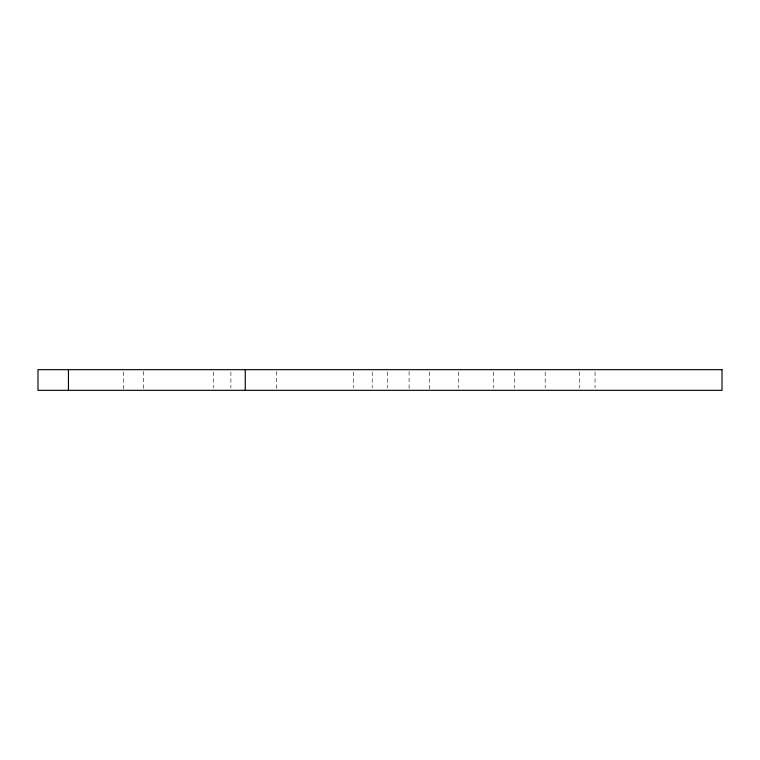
<?xml version="1.0" encoding="UTF-8"?>
<svg xmlns="http://www.w3.org/2000/svg" width="760" height="760" viewBox="0 0 760 760"><rect width="100%" height="100%" fill="white"/><g stroke="black" fill="none" stroke-linecap="round" stroke-linejoin="round"><path stroke-width="0.57" stroke-dasharray="3.8 2.85" d="M595.052 371.963L595.052 388.037M579.557 371.963L579.557 388.037M545.195 371.963L545.195 388.037M514.739 371.963L514.739 388.037M493.515 371.963L493.515 388.037M458.698 371.963L458.698 388.037M429.4 371.963L429.4 390.327M409.099 371.431L409.099 388.569M387.695 371.963L387.695 388.037M372.21 371.963L372.21 388.037M353.495 371.963L353.495 388.037M276.374 371.431L276.374 388.569M230.879 371.963L230.879 388.037M213.475 371.963L213.475 388.037M143.64 371.431L143.64 388.569M123.348 371.963L123.348 390.327"/><path stroke-width="1.14" d="M245.262 369.673L245.262 390.327M68.447 369.673L68.447 390.327M722 369.673L38 369.673L38 390.327L722 390.327L722 369.673"/></g></svg>
